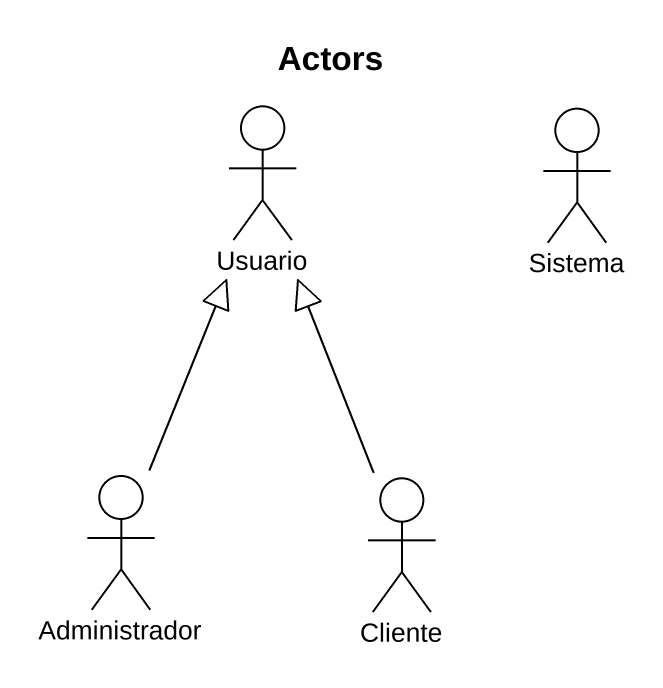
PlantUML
@startuml
title Actors
actor Usuario
actor Sistema
actor Administrador
actor Cliente
Administrador -up-|> Usuario
Cliente -up-|> Usuario
@enduml
